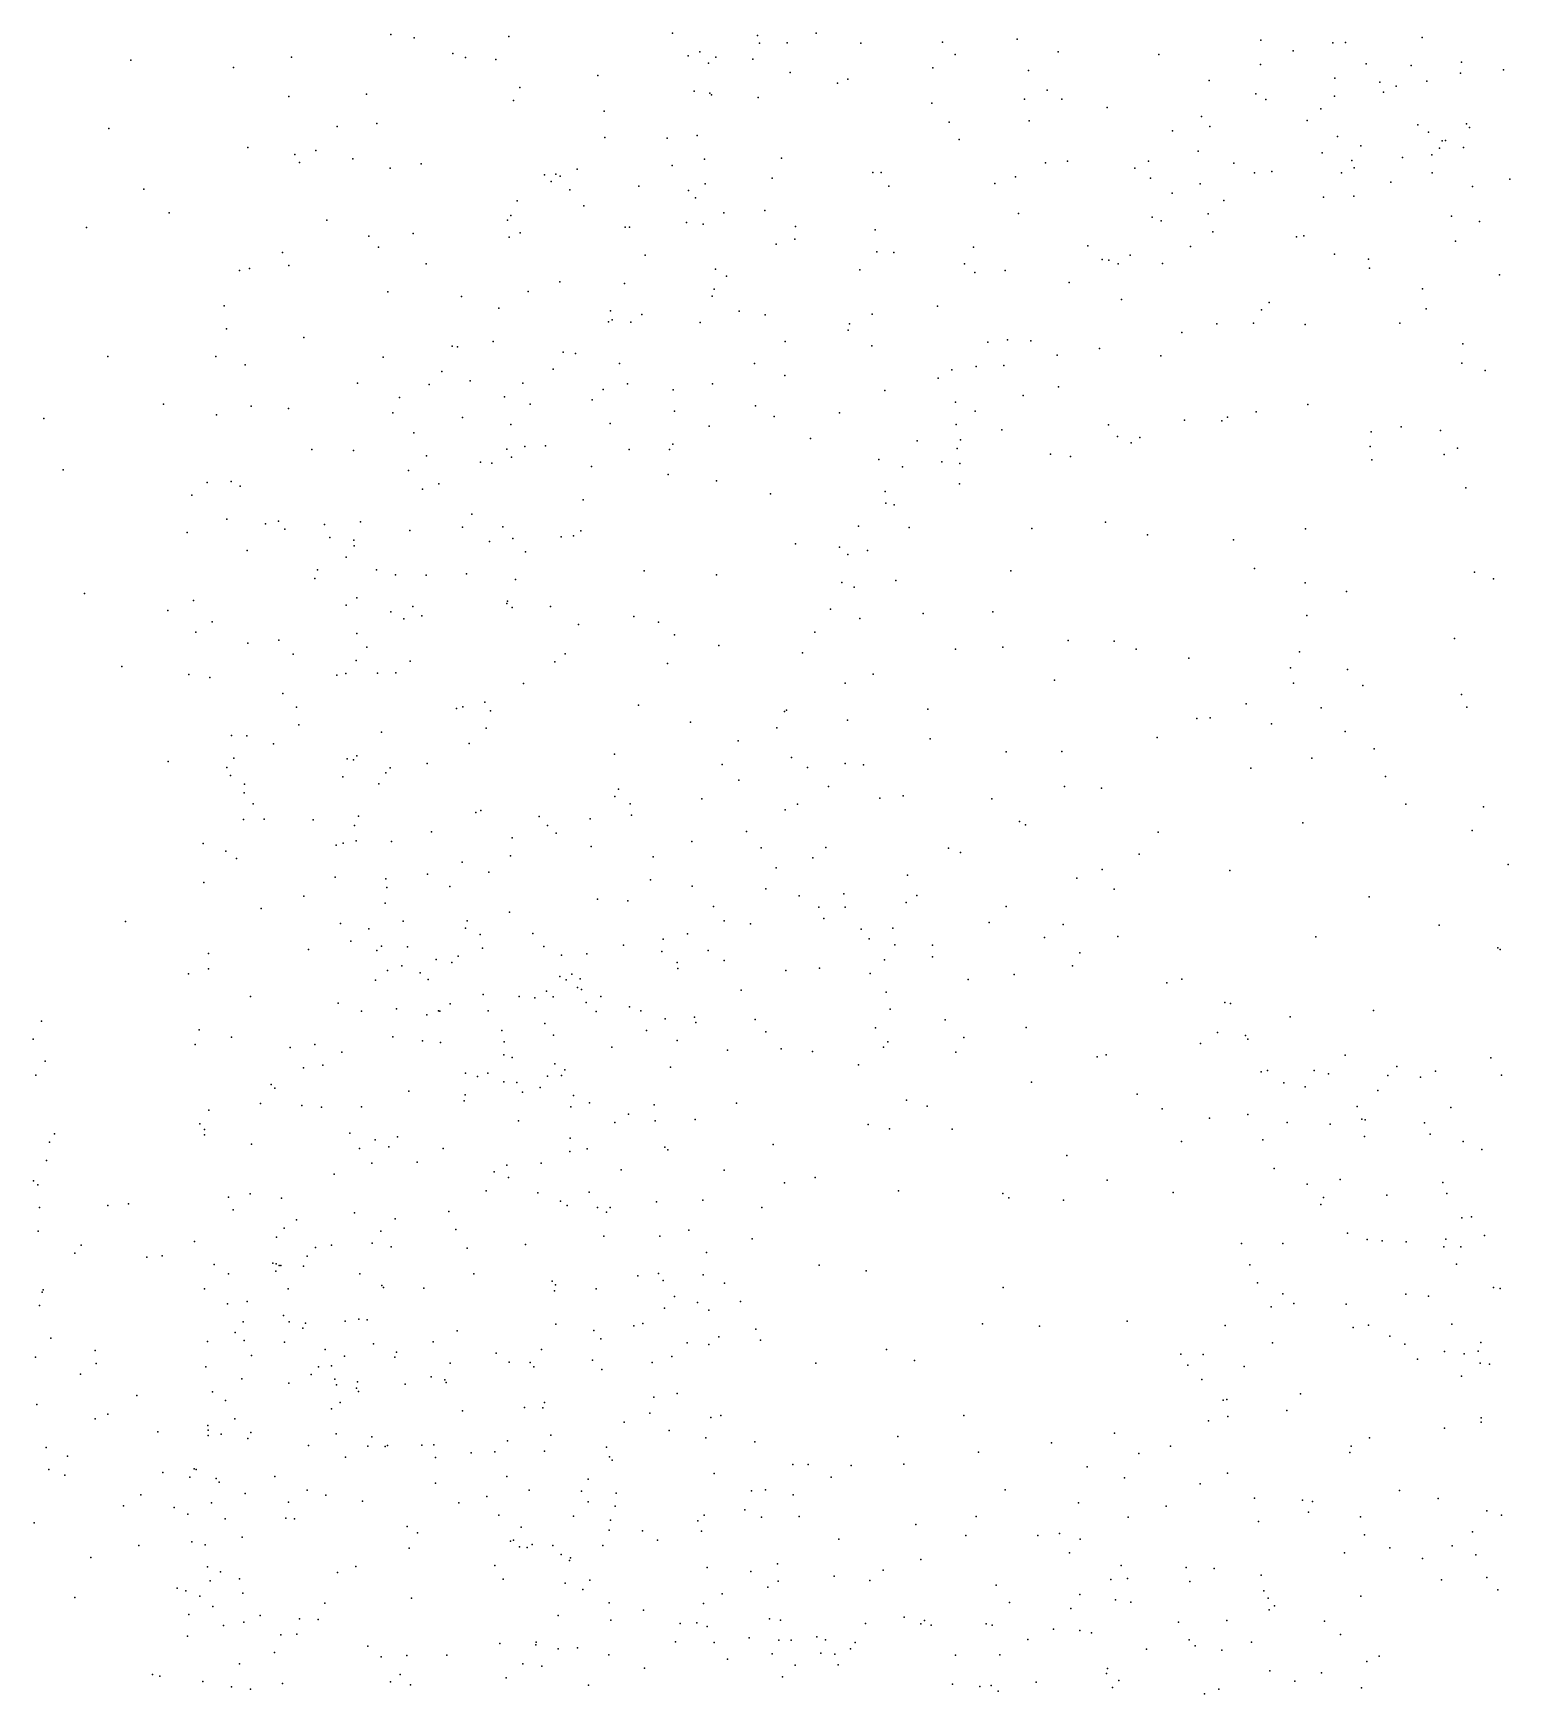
# Model space of a CAD drawing. Header units: metres. Extents: x -23.9 to 23.9, y -28.5 to 28.5.
# Drawn here: x -11.959 to -10.47, y 10.081 to 11.755 of the extents above; entities that cross this region are included whole.
import ezdxf

# ---------------------------------------------------------------- set-up
doc = ezdxf.new("R2010")
doc.units = ezdxf.units.M

msp = doc.modelspace()

# ---------------------------------------------------------------- linework, layer by layer
for p in [(-11.5986, 11.7542, 18.8298), (-11.575, 11.7509, 18.9723), (-11.4796, 11.752, 4.9136), (-11.3144, 11.7553, 6.2334), (-11.2286, 11.753, 19.3288), (-11.2266, 11.7453, 19.9141), (-11.1987, 11.7458, 20.7992), (-11.1694, 11.7554, 20.0272), (-11.1244, 11.7452, 15.7706), (-11.0421, 11.7465, 20.6779), (-10.9669, 11.7493, 21.2021), (-10.721, 11.7485, 21.0383), (-10.6485, 11.7457, 19.0814), (-10.6358, 11.7461, 18.9461), (-10.5583, 11.751, 19.1195), (-11.8608, 11.7282, -5.7327), (-11.6987, 11.7314, -9.4261), (-11.5358, 11.735, 18.5243), (-11.523, 11.731, -13.9923), (-11.4925, 11.729, 19.1396), (-11.2985, 11.7326, 19.2813), (-11.2867, 11.7365, 18.3245), (-11.278, 11.7251, 19.7259), (-11.2706, 11.7311, 20.9632), (-11.2334, 11.7292, 21.0889), (-11.0292, 11.7339, -14.6543), (-10.9254, 11.7365, 20.6341), (-10.8239, 11.734, 20.6615), (-10.7213, 11.7239, 20.7255), (-10.6884, 11.7375, 20.8301), (-10.615, 11.7245, 18.6495), (-10.5186, 11.7261, 20.6699), (-11.7572, 11.7209, 14.3657), (-11.3898, 11.7129, 9.9201), (-11.1957, 11.7157, 18.2855), (-11.1376, 11.7089, 20.6263), (-11.0518, 11.7206, 21.2471), (-10.9553, 11.7178, 18.2993), (-10.7731, 11.7076, 18.3967), (-10.6463, 11.7102, 18.5535), (-10.5696, 11.723, 1.0743), (-10.5537, 11.7069, 20.5792), (-10.5196, 11.7152, 20.79), (-10.4764, 11.7183, 20.3303), (-11.7013, 11.6917, -5.334), (-11.623, 11.6938, 18.6246), (-11.4683, 11.7006, 18.4057), (-11.2924, 11.6971, 20.7711), (-11.2769, 11.6949, 19.5964), (-11.2752, 11.6934, 19.8492), (-11.2281, 11.6905, 19.3881), (-11.148, 11.705, 20.1001), (-10.9367, 11.6978, 20.2778), (-10.7261, 11.6943, 20.3652), (-10.6467, 11.692, -11.2543), (-10.6012, 11.706, 20.8966), (-10.5972, 11.6958, 21.0231), (-10.5845, 11.7021, 20.3571), (-11.4746, 11.6876, 14.6671), (-11.3833, 11.6769, 19.2849), (-11.0527, 11.6848, 20.5646), (-10.9593, 11.6889, 2.1452), (-10.9219, 11.689, 21.3034), (-10.8759, 11.6804, 20.5568), (-10.716, 11.6885, 1.6215), (-10.6605, 11.679, 21.1875), (-11.8828, 11.6592, -0.732), (-11.6526, 11.6614, 18.959), (-11.6125, 11.6645, 6.9199), (-11.0353, 11.6657, 20.2282), (-10.9548, 11.6669, 20.5211), (-10.8102, 11.6571, 10.4148), (-10.781, 11.6713, 21.289), (-10.7726, 11.6612, 20.5644), (-10.6743, 11.6675, 18.4553), (-10.5628, 11.6631, 18.9665), (-10.5138, 11.6639, 12.4922), (-10.5106, 11.6602, 20.9375), (-11.7427, 11.6403, 10.6837), (-11.3827, 11.6502, 20.9954), (-11.3199, 11.6496, 20.7022), (-11.2896, 11.6524, 21.2059), (-11.0254, 11.6481, 18.2389), (-10.6436, 11.6512, 20.5758), (-10.6203, 11.6417, 20.4873), (-10.5519, 11.6555, 18.8557), (-10.5381, 11.6467, 22.0489), (-10.5349, 11.6473, 21.9479), (-10.5167, 11.64, 21.8643), (-11.6951, 11.6331, 18.7858), (-11.6904, 11.6251, 18.8855), (-11.674, 11.6372, 18.6604), (-11.6367, 11.6288, 18.5475), (-11.568, 11.6238, 19.172), (-11.2821, 11.6285, 18.2417), (-11.2044, 11.6293, 20.0668), (-10.9382, 11.6246, 20.4017), (-10.916, 11.6265, 21.3906), (-10.8345, 11.6263, 20.4881), (-10.7841, 11.6364, 5.9884), (-10.7484, 11.6244, 18.3397), (-10.6591, 11.6349, 22.0266), (-10.6294, 11.6269, 21.8624), (-10.5783, 11.63, 21.169), (-10.5487, 11.6329, 18.6583), (-10.541, 11.6395, 18.7427), (-11.5991, 11.6194, 11.3991), (-11.4434, 11.6127, 18.3064), (-11.4322, 11.6134, 2.2805), (-11.4276, 11.6113, 20.8377), (-11.4106, 11.6184, 21.0792), (-11.3146, 11.6221, 19.6976), (-11.214, 11.6092, 21.332), (-11.1124, 11.6149, 18.2032), (-11.1041, 11.6148, 21.3876), (-10.9685, 11.6106, 9.9486), (-10.8483, 11.6192, 2.5276), (-10.8324, 11.6093, 21.3955), (-10.7276, 11.6146, 20.4726), (-10.7101, 11.6159, 21.9583), (-10.6398, 11.6145, 21.2784), (-10.627, 11.6196, 5.6213), (-10.5483, 11.6146, 22.2053), (-10.47, 11.6082, 19.0301), (-11.8475, 11.598, -11.008), (-11.4368, 11.6059, -9.2137), (-11.418, 11.5976, 20.7465), (-11.3483, 11.6013, 19.3542), (-11.2981, 11.5968, 19.5345), (-11.2813, 11.6036, 19.9331), (-11.0961, 11.6011, 20.4603), (-10.9894, 11.6039, 20.2862), (-10.8105, 11.5941, 18.2727), (-10.7823, 11.6034, 5.1472), (-10.6579, 11.5899, 21.757), (-10.6272, 11.5909, 22.2459), (-10.5899, 11.6053, 18.5062), (-10.5076, 11.6007, 21.736), (-11.8221, 11.5742, 15.0063), (-11.4712, 11.5864, 19.293), (-11.4039, 11.5812, 21.1776), (-11.2911, 11.5894, 0.9318), (-11.2627, 11.5743, 19.4136), (-11.2214, 11.5767, 20.4909), (-10.9654, 11.5735, 9.2273), (-10.7741, 11.5731, 21.8262), (-10.7584, 11.5866, 22.1394), (-11.9053, 11.5593, -13.3317), (-11.6631, 11.5668, 19.0935), (-11.4807, 11.5667, 0.4017), (-11.4773, 11.5717, 20.9565), (-11.3622, 11.5598, 18.2292), (-11.3577, 11.5598, 20.5899), (-11.3004, 11.5645, -10.7195), (-11.2834, 11.5628, 21.3444), (-11.1905, 11.5606, 20.1302), (-11.11, 11.5572, 20.2243), (-10.8305, 11.57, 21.9717), (-10.8215, 11.5661, 11.3175), (-10.5288, 11.5709, 18.5945), (-10.5006, 11.5656, 18.945), (-11.6205, 11.5507, 18.4345), (-11.6108, 11.5395, 7.2702), (-11.576, 11.5535, 12.1019), (-11.4791, 11.5498, 20.8097), (-11.4681, 11.5542, 21.092), (-11.2099, 11.5428, 18.1771), (-11.1911, 11.5477, 21.4132), (-11.011, 11.5395, -10.9987), (-10.8956, 11.541, 18.2083), (-10.7919, 11.5403, 22.232), (-10.7695, 11.5552, 21.4252), (-10.685, 11.5499, 22.3097), (-10.6777, 11.551, 18.3432), (-10.5247, 11.5458, 21.2485), (-11.7076, 11.5344, 19.017), (-11.5627, 11.5228, 15.5094), (-11.342, 11.5315, 19.8778), (-11.1083, 11.535, 18.1633), (-11.0911, 11.5343, 20.3918), (-11.0198, 11.5227, 20.3352), (-10.8811, 11.5271, 22.0763), (-10.8742, 11.5266, 21.4715), (-10.8648, 11.5227, 22.1619), (-10.8527, 11.5314, 21.8329), (-10.8202, 11.5233, -7.2334), (-10.6468, 11.5326, 21.3838), (-10.6125, 11.5274, 21.6263), (-11.7512, 11.516, 18.7505), (-11.7409, 11.5181, 18.9292), (-11.7013, 11.5211, 18.5549), (-11.2711, 11.5175, 20.0588), (-11.2599, 11.5105, -7.5007), (-11.1254, 11.5168, 4.9844), (-11.0095, 11.5142, 9.5661), (-10.9789, 11.5161, 18.1719), (-10.6114, 11.5184, 22.3809), (-10.4804, 11.5118, 18.6872), (-11.6016, 11.4947, 11.7207), (-11.5271, 11.4897, 21.0128), (-11.46, 11.4949, 21.2086), (-11.4279, 11.5046, 20.6089), (-11.3629, 11.5029, 19.7722), (-11.2745, 11.4902, 20.4473), (-11.2724, 11.4971, 21.4122), (-10.9144, 11.5041, 21.9192), (-10.558, 11.4977, 18.4683), (-11.7664, 11.4803, -7.4742), (-11.4895, 11.478, 18.2689), (-11.377, 11.4754, 10.5494), (-11.2471, 11.4751, 20.1324), (-11.047, 11.4801, 21.504), (-10.8617, 11.4867, 22.2547), (-10.7203, 11.4764, 22.3939), (-10.7128, 11.4838, 21.6064), (-10.5543, 11.4775, 21.5427), (-11.7641, 11.4572, 18.6832), (-11.3791, 11.4644, 19.9453), (-11.3754, 11.4664, 19.4042), (-11.3564, 11.464, 20.027), (-11.3452, 11.4717, 21.3737), (-11.2864, 11.4636, 9.1964), (-11.2208, 11.4713, 12.283), (-11.1371, 11.456, 0.4978), (-11.1359, 11.4622, 21.4974), (-11.1131, 11.4719, 20.2801), (-10.7656, 11.4622, -1.0762), (-10.7283, 11.463, 18.268), (-10.6762, 11.4617, 21.5267), (-10.5808, 11.463, 21.3874), (-11.6863, 11.4485, 19.134), (-11.5366, 11.4396, 19.3145), (-11.5312, 11.4392, 5.0902), (-11.4952, 11.4445, 20.6499), (-11.2007, 11.4446, 20.2109), (-11.1132, 11.4401, 18.1295), (-10.9965, 11.4438, 22.0207), (-10.9765, 11.4461, 21.853), (-10.953, 11.445, 21.5589), (-10.8006, 11.4535, 22.3767), (-10.5174, 11.4422, 21.4537), (-11.8839, 11.4295, 2.0167), (-11.775, 11.4293, 18.908), (-11.6062, 11.4288, 18.3419), (-11.4245, 11.4337, 21.3298), (-11.4122, 11.4324, 18.1975), (-11.3679, 11.4223, 19.6052), (-11.2317, 11.4222, 20.3768), (-10.9265, 11.4306, 18.1558), (-10.8838, 11.4374, -7.5781), (-10.8218, 11.4299, 21.561), (-10.5182, 11.4225, 18.4812), (-11.7452, 11.4209, 18.5705), (-11.5471, 11.4141, 18.2838), (-11.4347, 11.4165, 19.8073), (-11.2012, 11.4101, -1.2178), (-11.0466, 11.4076, 1.1091), (-11.0327, 11.416, 21.575), (-11.0082, 11.4191, 22.1096), (-10.9803, 11.4204, 8.7606), (-10.4948, 11.4152, 21.3509), (-11.6319, 11.4026, 19.2331), (-11.5598, 11.4011, 20.7446), (-11.5183, 11.4047, 21.2163), (-11.4652, 11.4025, 20.5639), (-11.3842, 11.3962, 20.0975), (-11.3598, 11.4019, 8.8157), (-11.3136, 11.3957, 9.7456), (-11.2742, 11.4017, 20.1867), (-11.1004, 11.3949, -7.8473), (-10.9608, 11.3899, 21.7011), (-10.9252, 11.3988, 22.3233), (-11.8277, 11.3811, 14.6341), (-11.7392, 11.3791, 19.0632), (-11.7015, 11.377, 18.4615), (-11.5963, 11.3725, 20.8847), (-11.5896, 11.3881, 20.9875), (-11.4839, 11.3886, 19.8803), (-11.4579, 11.3811, 20.0318), (-11.3953, 11.3856, 19.5278), (-11.3125, 11.3741, 18.1506), (-11.2307, 11.3797, 20.2633), (-11.146, 11.3725, 21.5437), (-11.0291, 11.3833, -11.4049), (-11.0092, 11.3742, 21.7848), (-10.7259, 11.3737, 3.6853), (-10.6735, 11.3809, 22.5157), (-11.9485, 11.3668, -9.5868), (-11.7744, 11.3704, 5.8019), (-11.5262, 11.3678, 20.6291), (-11.4775, 11.3608, 19.3733), (-11.3773, 11.3617, 21.418), (-11.2774, 11.359, 21.4913), (-11.212, 11.3688, 18.1274), (-11.0284, 11.3607, 22.1868), (-10.9821, 11.3554, 12.5507), (-10.8748, 11.3604, -15.0234), (-10.798, 11.3652, 11.0295), (-10.7605, 11.3643, 18.2191), (-10.7548, 11.3681, 22.4899), (-10.5796, 11.3585, 18.378), (-11.5753, 11.3524, 21.127), (-11.4633, 11.3385, 19.5014), (-11.4423, 11.3394, 20.1592), (-11.3142, 11.3408, 20.2617), (-11.1752, 11.3465, 5.9876), (-11.0676, 11.3443, 21.9298), (-11.0241, 11.3454, 18.1234), (-10.8656, 11.3487, -13.2181), (-10.8519, 11.3422, 22.4533), (-10.8431, 11.3476, 18.1724), (-10.6108, 11.3386, 1.5746), (-10.6097, 11.3532, 0.5764), (-10.54, 11.3547, 2.8632), (-11.678, 11.3354, 19.1813), (-11.636, 11.3344, 18.3589), (-11.5626, 11.329, 19.9122), (-11.508, 11.3228, 20.0879), (-11.4967, 11.3219, 20.5593), (-11.4813, 11.3359, 7.9189), (-11.4767, 11.3279, 19.6038), (-11.3582, 11.3355, 20.4014), (-11.3173, 11.3356, -0.6518), (-11.1064, 11.3254, 18.1119), (-11.0429, 11.3232, 2.2287), (-11.0272, 11.3365, 15.9793), (-10.9332, 11.3308, 22.3833), (-10.9129, 11.3285, 14.6156), (-10.6092, 11.325, 22.5689), (-10.5361, 11.3305, -13.3931), (-10.5226, 11.337, 18.4552), (-11.929, 11.315, 0.3173), (-11.5805, 11.3142, 19.8265), (-11.3961, 11.3184, 20.2299), (-11.3188, 11.3104, -11.6186), (-11.0823, 11.3179, 21.6036), (-11.0245, 11.3214, 22.2621), (-11.7992, 11.2894, 18.7404), (-11.7837, 11.3024, 18.6378), (-11.7593, 11.3032, -13.0278), (-11.7505, 11.2986, -15.2162), (-11.5664, 11.2955, 20.6552), (-11.5502, 11.301, 21.2395), (-11.27, 11.3038, 18.1277), (-11.2156, 11.2907, 21.5501), (-11.0998, 11.2932, 22.0879), (-11.0251, 11.3008, 21.6893), (-10.5143, 11.2968, -6.985), (-11.4046, 11.2848, 1.0636), (-11.0994, 11.2813, -9.2234), (-11.091, 11.2798, 22.1721), (-11.7639, 11.2652, 19.0313), (-11.7248, 11.2605, 7.6641), (-11.7118, 11.2634, 19.1472), (-11.7053, 11.2551, 15.7812), (-11.6655, 11.2599, 18.3877), (-11.6292, 11.2627, 21.0218), (-11.5263, 11.2571, 19.3564), (-11.5166, 11.2702, 20.1841), (-11.4855, 11.2576, 18.2201), (-11.1269, 11.2582, 8.0177), (-11.0758, 11.257, 21.7515), (-10.9521, 11.2558, 18.1254), (-10.8777, 11.2623, 22.4921), (-10.6761, 11.2557, -11.3323), (-11.804, 11.2517, 18.8282), (-11.6599, 11.2467, -11.9245), (-11.6356, 11.2441, 20.8783), (-11.6353, 11.2384, 19.2517), (-11.5792, 11.2539, 18.289), (-11.499, 11.2426, -7.7645), (-11.4754, 11.2457, 14.8373), (-11.4266, 11.2475, 20.3683), (-11.4141, 11.2485, 7.2229), (-11.4067, 11.2536, 18.1725), (-11.1903, 11.2404, 7.5549), (-10.8352, 11.2494, 18.1671), (-10.7485, 11.2444, 22.5746), (-11.7433, 11.2336, -0.295), (-11.6435, 11.227, 19.7393), (-11.4627, 11.2323, 20.2778), (-11.146, 11.2372, 21.603), (-11.1377, 11.2297, 21.9626), (-11.1179, 11.2338, 5.3426), (-11.675, 11.2054, 19.8521), (-11.6724, 11.2141, -11.4549), (-11.6129, 11.2143, 20.1023), (-11.5938, 11.209, 9.3462), (-11.5627, 11.2087, 20.6086), (-11.522, 11.2103, 19.4811), (-11.343, 11.2131, 21.4914), (-11.27, 11.209, 21.5424), (-10.9732, 11.2132, 22.4355), (-10.7276, 11.2155, 5.1336), (-10.5055, 11.2118, 5.6062), (-10.4864, 11.205, 10.989), (-11.9075, 11.1904, 0.0013), (-11.4728, 11.2043, 21.3839), (-11.1437, 11.2015, 22.0655), (-11.1311, 11.1967, 21.8331), (-11.0893, 11.2034, 21.6741), (-10.6763, 11.2012, 4.0021), (-10.6348, 11.1923, 18.3094), (-11.8235, 11.1731, 1.6631), (-11.7974, 11.1832, 8.0574), (-11.6435, 11.1787, 19.6404), (-11.6327, 11.1861, 20.7945), (-11.5984, 11.1719, 19.54), (-11.5762, 11.1772, 20.2168), (-11.4815, 11.1802, 20.3457), (-11.4809, 11.1825, -1.2332), (-11.4762, 11.1761, 20.4685), (-11.4375, 11.1771, 18.1982), (-11.1552, 11.1744, -1.5358), (-10.9915, 11.1718, 18.1286), (-11.7786, 11.1616, 18.6449), (-11.5855, 11.1649, 21.2196), (-11.5672, 11.1679, 18.2902), (-11.4091, 11.1591, 1.9964), (-11.3533, 11.167, 18.1639), (-11.3284, 11.1615, 8.3105), (-11.1254, 11.165, 22.2087), (-11.0617, 11.1702, 22.338), (-10.6748, 11.1682, -7.8416), (-11.7951, 11.1512, 18.8076), (-11.7428, 11.1401, 18.5509), (-11.7114, 11.1434, 19.8056), (-11.6329, 11.1499, 19.2365), (-11.3123, 11.1487, -15.1502), (-11.2676, 11.1379, 18.1369), (-11.171, 11.1514, 1.2983), (-10.9153, 11.1428, 18.1514), (-10.869, 11.1421, 22.5495), (-10.5258, 11.145, -3.483), (-11.6968, 11.129, 20.046), (-11.6335, 11.1227, 18.3707), (-11.6228, 11.1363, 21.1233), (-11.579, 11.1222, 19.3312), (-11.4331, 11.1214, 21.4371), (-11.4226, 11.1294, -9.1577), (-11.1833, 11.1306, 21.6193), (-11.0291, 11.1343, 1.8142), (-10.9813, 11.1362, 8.4641), (-10.8469, 11.1342, 11.2998), (-10.7936, 11.1251, 18.2018), (-10.6821, 11.1314, 22.6425), (-11.8696, 11.1166, 6.0508), (-11.802, 11.1086, 5.1391), (-11.7811, 11.1056, 18.7303), (-11.6529, 11.1078, 20.9056), (-11.6437, 11.1096, 21.0418), (-11.6119, 11.1099, 20.7018), (-11.5934, 11.1102, 19.4725), (-11.3195, 11.1198, 11.8088), (-11.1121, 11.1089, 18.1228), (-10.6911, 11.1155, 1.2461), (-10.6337, 11.1138, 4.7348), (-11.7074, 11.0895, 18.4919), (-11.4647, 11.0995, 18.2321), (-11.1404, 11.1, 21.7711), (-10.929, 11.1029, -9.874), (-10.6881, 11.1, 18.2826), (-10.6182, 11.0976, -12.9809), (-10.5187, 11.0885, 18.4833), (-11.6937, 11.0756, 19.1201), (-11.5322, 11.0742, 18.2896), (-11.526, 11.0759, 21.3193), (-11.5038, 11.0807, 20.511), (-11.4981, 11.0721, 1.3891), (-11.3488, 11.0777, 21.4968), (-11.2013, 11.0712, 21.9913), (-11.1995, 11.0725, 18.1455), (-11.0568, 11.0736, 22.4522), (-10.7358, 11.0791, -15.32), (-10.6603, 11.0749, -1.5513), (-10.5134, 11.0756, 22.679), (-11.6911, 11.0577, 20.143), (-11.5022, 11.0546, 10.6593), (-11.2964, 11.0604, 18.1688), (-11.2092, 11.0548, 22.2606), (-11.1379, 11.0624, 22.3673), (-10.7856, 11.0642, 22.6181), (-10.772, 11.065, 2.7132), (-10.7104, 11.0587, -13.5914), (-11.759, 11.0471, 19.8852), (-11.7437, 11.0467, 18.6287), (-11.7168, 11.0388, 19.0379), (-11.608, 11.0504, 21.1526), (-11.5193, 11.0391, 6.4646), (-11.2481, 11.0416, 21.5624), (-11.0546, 11.0436, 18.1523), (-10.8256, 11.0451, 18.214), (-10.6361, 11.0511, 22.6678), (-11.823, 11.0209, 16.4518), (-11.7569, 11.0243, 19.7591), (-11.6426, 11.0237, 20.2435), (-11.6362, 11.0226, 8.376), (-11.6326, 11.0267, 21.0562), (-11.3729, 11.0283, -7.2924), (-11.1945, 11.0249, 22.4204), (-10.978, 11.0305, 22.5495), (-10.9216, 11.0309, 18.1819), (-10.6696, 11.0242, 10.6582), (-10.6067, 11.0336, -7.3893), (-11.7638, 11.0149, 8.9815), (-11.76, 11.0067, 19.9985), (-11.6469, 11.0054, 18.4547), (-11.6035, 11.0095, 19.2074), (-11.599, 11.0145, 20.6966), (-11.5618, 11.0187, 20.3479), (-11.2643, 11.0178, 22.1886), (-11.1783, 11.0148, 12.3177), (-11.1403, 11.0188, 21.6715), (-11.1217, 11.0175, 22.4877), (-10.7311, 11.0141, 18.2885), (-10.5953, 11.0059, 8.6518), (-11.7462, 10.9892, 18.7819), (-11.746, 10.9979, 15.3799), (-11.6105, 10.9983, 19.3656), (-11.3688, 10.9929, 22.3115), (-11.2474, 11.0019, 22.4909), (-11.1572, 10.9957, 21.7838), (-10.919, 10.9956, -12.2247), (-10.8819, 10.994, 22.6096), (-11.7373, 10.9781, -7.9078), (-11.5076, 10.9715, 20.4232), (-11.3727, 10.9855, 21.4667), (-11.357, 10.9782, 22.1438), (-11.2848, 10.9832, 22.0857), (-11.2007, 10.9722, 21.8912), (-11.1883, 10.9777, -6.9542), (-11.1052, 10.984, 0.4812), (-11.0818, 10.9864, 22.5687), (-10.9925, 10.9831, -11.8102), (-10.5749, 10.9778, 18.4216), (-10.4966, 10.9751, 18.4598), (-11.7471, 10.9623, -12.1003), (-11.7263, 10.9628, 20.15), (-11.6769, 10.962, 19.5013), (-11.6351, 10.9562, 20.9551), (-11.6309, 10.9656, 20.8525), (-11.5126, 10.9696, 18.3215), (-11.4489, 10.9655, 21.4009), (-11.4406, 10.9564, 22.3543), (-11.3975, 10.9629, 18.2466), (-11.3556, 10.9669, 6.8474), (-10.9643, 10.9602, 2.1034), (-10.9583, 10.9569, 22.6078), (-10.6786, 10.9591, 18.3525), (-11.7878, 10.9382, 19.8106), (-11.6466, 10.9384, 5.4724), (-11.6335, 10.941, 19.1178), (-11.5979, 10.9401, 21.1307), (-11.5575, 10.9498, 21.2438), (-11.4762, 10.944, 20.4991), (-11.4317, 10.9486, 22.4518), (-11.2949, 10.9402, 21.9885), (-11.2398, 10.9502, 22.6231), (-10.8247, 10.9496, 18.2565), (-10.508, 10.9513, -9.9122), (-11.7648, 10.9304, 20.0543), (-11.754, 10.923, 19.6419), (-11.6536, 10.9364, 20.2697), (-11.4776, 10.9256, 22.2136), (-11.3965, 10.9351, 22.0713), (-11.3338, 10.9247, 22.614), (-11.225, 10.9337, 18.2065), (-11.1729, 10.9237, 22.675), (-11.1597, 10.9341, 21.6535), (-11.036, 10.9333, 0.9241), (-11.0239, 10.929, 18.2062), (-10.8437, 10.9274, 14.7101), (-11.6546, 10.9041, 19.015), (-11.5615, 10.9073, 20.3796), (-11.5265, 10.9193, 20.5745), (-11.4996, 10.9094, 22.3951), (-11.2097, 10.9135, 21.5887), (-11.0775, 10.9064, 22.7049), (-10.9066, 10.9033, 18.2554), (-10.8812, 10.912, -7.1399), (-10.7524, 10.9108, 22.6365), (-10.4717, 10.9171, 14.9616), (-11.7871, 10.8988, 19.9656), (-11.6036, 10.9027, 20.7989), (-11.6025, 10.8939, -9.4451), (-11.5388, 10.8948, 22.3075), (-11.3366, 10.9016, 18.2639), (-11.2944, 10.8953, 21.4911), (-11.2202, 10.8926, 21.8052), (-11.1415, 10.8875, 18.2265), (-10.8689, 10.8922, 22.6791), (-11.7292, 10.8725, 19.5566), (-11.6863, 10.8852, 18.781), (-11.6042, 10.8779, 20.9855), (-11.3901, 10.882, 21.4171), (-11.3594, 10.8805, 21.9409), (-11.2731, 10.8745, 23.3747), (-11.1866, 10.8854, 23.3809), (-11.1667, 10.8738, 23.5039), (-11.1401, 10.8739, 21.7159), (-11.0786, 10.8785, 23.4814), (-11.068, 10.8856, 23.3255), (-10.978, 10.8746, 23.4152), (-10.6117, 10.8845, 3.808), (-11.8659, 10.8596, -11.7221), (-11.6491, 10.8576, -1.018), (-11.586, 10.8597, 21.0837), (-11.5213, 10.8603, 18.4276), (-11.4787, 10.8688, 20.4479), (-11.2623, 10.8601, -9.8413), (-11.2356, 10.8572, 22.7569), (-11.1617, 10.8624, 21.5424), (-11.0922, 10.8529, 23.5848), (-10.995, 10.8584, 23.1969), (-10.9203, 10.8564, 23.3003), (-10.5412, 10.8558, 22.6771), (-11.6389, 10.8397, 18.9269), (-11.6207, 10.8522, 19.4009), (-11.5233, 10.8527, 22.075), (-11.5084, 10.8465, -6.8221), (-11.4554, 10.8473, 21.9684), (-11.3238, 10.8416, 23.2306), (-11.2992, 10.8471, 23.5234), (-11.1241, 10.8517, 23.143), (-11.1162, 10.8419, 11.6507), (-10.9394, 10.8434, 23.5469), (-10.8653, 10.8445, 23.3701), (-10.6657, 10.844, 22.6592), (-11.7824, 10.8273, 20.038), (-11.6814, 10.8314, 19.4798), (-11.6125, 10.8301, 18.6106), (-11.6078, 10.8346, -15.645), (-11.5817, 10.8339, 22.4668), (-11.5527, 10.8212, 18.4998), (-11.5306, 10.8245, 19.1324), (-11.506, 10.8325, 21.2488), (-11.4441, 10.8342, 22.6639), (-11.4262, 10.8254, 9.8288), (-11.4008, 10.8269, 23.3982), (-11.3639, 10.8356, 22.7204), (-11.3252, 10.8294, 21.4414), (-11.2785, 10.8301, 21.8291), (-11.2622, 10.8201, 23.6342), (-11.1006, 10.8209, 23.0585), (-11.0902, 10.8359, -15.9054), (-11.0523, 10.8356, 18.2673), (-11.0522, 10.8237, -7.6887), (-10.9035, 10.8279, 22.7562), (-10.482, 10.833, 18.3718), (-10.4796, 10.8313, -14.9228), (-11.8025, 10.8067, 19.9186), (-11.7822, 10.8119, 19.6857), (-11.6017, 10.8102, 20.3561), (-11.5875, 10.8147, 20.925), (-11.5687, 10.8076, 20.7925), (-11.537, 10.8181, 22.5844), (-11.428, 10.8042, 23.2529), (-11.4159, 10.8064, 18.3773), (-11.3097, 10.818, 23.1398), (-11.309, 10.812, -0.2513), (-11.2, 10.8102, 23.0556), (-11.1662, 10.8124, 23.6819), (-11.115, 10.807, 22.8252), (-10.9699, 10.8061, 23.6736), (-10.9109, 10.8148, 23.1356), (-11.6139, 10.8005, 18.7061), (-11.5609, 10.8011, 19.0483), (-11.5054, 10.7859, 20.43), (-11.4416, 10.7893, 20.4876), (-11.4216, 10.8006, 23.5256), (-11.4102, 10.7928, 21.8573), (-11.4074, 10.8016, -12.6457), (-11.4063, 10.791, 23.1667), (-11.2453, 10.7904, 0.1661), (-11.099, 10.7881, 21.5433), (-11.0162, 10.8009, 23.0435), (-10.8158, 10.7977, 12.4365), (-10.8009, 10.8013, 23.2163), (-11.7401, 10.7837, 20.1568), (-11.6516, 10.7771, 22.2628), (-11.6279, 10.7691, 22.1185), (-11.5926, 10.7713, 18.8407), (-11.5505, 10.7695, 21.9714), (-11.549, 10.769, 18.6042), (-11.5386, 10.7766, 19.3262), (-11.5003, 10.7694, 23.3608), (-11.4689, 10.7837, 20.5803), (-11.4531, 10.7825, 19.2359), (-11.4346, 10.7836, 21.3078), (-11.4016, 10.7777, 15.0912), (-11.3865, 10.7837, 23.6052), (-11.3579, 10.7736, -12.2332), (-11.3462, 10.7695, 7.1227), (-11.0949, 10.7711, 23.7499), (-10.7575, 10.7778, 7.6726), (-10.7517, 10.7768, 23.4502), (-10.6073, 10.7697, 22.6506), (-11.9508, 10.7589, 19.7188), (-11.5621, 10.7653, 18.9663), (-11.4432, 10.7566, 18.4722), (-11.3913, 10.7689, 22.7786), (-11.3217, 10.7613, 23.0317), (-11.2923, 10.763, 23.7175), (-11.291, 10.7575, 21.7763), (-11.231, 10.7605, 22.8547), (-11.0395, 10.7603, 22.8615), (-10.9578, 10.7527, 22.9878), (-10.6914, 10.7634, -2.8844), (-11.9591, 10.7409, 20.382), (-11.7957, 10.7355, 19.7669), (-11.7916, 10.7503, -7.0437), (-11.7592, 10.7427, 19.6208), (-11.6751, 10.7356, 22.3781), (-11.5964, 10.7433, 19.3796), (-11.5664, 10.7393, 22.646), (-11.5484, 10.7375, 18.7319), (-11.4866, 10.7497, 19.0559), (-11.4842, 10.7383, 23.571), (-11.4345, 10.745, 16.2475), (-11.3406, 10.7497, 18.4096), (-11.3097, 10.7396, 21.3933), (-11.2201, 10.7481, 23.7642), (-11.1096, 10.7521, 18.3341), (-11.0973, 10.7382, -6.6878), (-11.0205, 10.7426, 7.2878), (-10.7818, 10.7364, 23.6599), (-10.7646, 10.7474, 18.3184), (-10.7365, 10.7444, 23.5847), (-10.7343, 10.7409, 22.7233), (-11.6999, 10.7323, 20.2144), (-11.648, 10.7276, 2.5742), (-11.4845, 10.7251, -12.9911), (-11.4762, 10.7223, 10.3445), (-11.3757, 10.7327, 23.712), (-11.259, 10.7299, 22.9523), (-11.2049, 10.731, 18.3789), (-11.1733, 10.7283, 21.6906), (-11.1016, 10.7328, 21.6429), (-11.0287, 10.7277, 23.7982), (-10.8862, 10.7231, 23.7471), (-10.8769, 10.7251, 22.8476), (-10.636, 10.7246, 18.3), (-10.489, 10.722, 23.6228), (-11.9565, 10.7044, 19.8583), (-11.9472, 10.7185, 20.4846), (-11.6866, 10.712, 22.1916), (-11.6671, 10.7147, 22.4819), (-11.5233, 10.7064, 21.8811), (-11.511, 10.7033, 20.8954), (-11.5007, 10.7065, 20.8099), (-11.4404, 10.7034, 21.2089), (-11.4332, 10.7159, 23.0404), (-11.4264, 10.7043, 18.5507), (-11.4231, 10.71, 20.5673), (-11.3163, 10.7127, 22.872), (-11.1267, 10.715, 1.1906), (-10.7206, 10.7078, 23.126), (-10.7143, 10.7091, -3.2737), (-10.6673, 10.7093, 23.5081), (-10.6527, 10.706, 23.2801), (-10.5929, 10.7043, 23.3963), (-10.5839, 10.7133, -7.0231), (-10.5602, 10.7025, 23.7035), (-10.545, 10.7085, 18.3048), (-10.4784, 10.7046, 23.8433), (-11.7192, 10.6951, 19.553), (-11.7154, 10.6914, 22.3123), (-11.5802, 10.6884, 23.2136), (-11.4846, 10.6979, 21.0974), (-11.4715, 10.697, 19.291), (-11.4655, 10.6875, 18.6775), (-11.448, 10.6922, 18.9834), (-10.9522, 10.6975, 23.822), (-10.8459, 10.6854, 22.9605), (-10.6978, 10.6967, -10.0411), (-10.6763, 10.6928, 23.6378), (-10.6031, 10.6891, 22.6755), (-11.7821, 10.6692, 19.9617), (-11.73, 10.6761, 20.1486), (-11.6882, 10.6739, 22.1032), (-11.6685, 10.6723, 19.4849), (-11.6281, 10.6727, 22.6294), (-11.5246, 10.6786, 22.7485), (-11.5236, 10.6846, 23.1054), (-11.4169, 10.6725, 20.653), (-11.4141, 10.6839, 22.8522), (-11.3981, 10.6766, 19.1907), (-11.333, 10.6746, 23.8166), (-11.25, 10.6762, 23.8496), (-11.0783, 10.6794, 21.5332), (-11.0575, 10.6731, -8.4557), (-10.8206, 10.6705, 23.7796), (-10.6239, 10.6729, 23.7637), (-10.5293, 10.6719, 22.6328), (-11.7911, 10.6555, 19.8684), (-11.4696, 10.6585, 20.4365), (-11.3725, 10.6568, 18.6064), (-11.3588, 10.6651, 19.0902), (-11.3318, 10.6583, 21.7236), (-11.2916, 10.6599, 18.5179), (-11.1169, 10.6546, 23.8903), (-10.7727, 10.661, -15.879), (-10.7343, 10.6647, 23.7882), (-10.6944, 10.6568, 22.7639), (-10.651, 10.655, 23.1262), (-10.6191, 10.6602, 23.2091), (-10.616, 10.6594, 23.8495), (-10.5559, 10.6563, 23.9184), (-11.9427, 10.6368, 20.4626), (-11.9376, 10.6454, 2.25), (-11.7864, 10.6443, -0.7927), (-11.7863, 10.6498, 19.7361), (-11.7391, 10.635, 22.2469), (-11.6399, 10.6459, 23.349), (-11.6144, 10.6392, 21.9285), (-11.5918, 10.6422, 22.704), (-11.4175, 10.6409, 18.7506), (-11.0956, 10.6505, -1.6509), (-11.0323, 10.6499, 23.8824), (-10.8011, 10.6377, 22.8897), (-10.7192, 10.6393, 18.279), (-10.6164, 10.6425, 2.0648), (-10.5504, 10.645, 5.1575), (-10.5171, 10.6376, -12.9453), (-11.9456, 10.6184, 19.7344), (-11.6302, 10.6306, 20.2834), (-11.6005, 10.6323, 23.5867), (-11.5457, 10.6306, 20.3725), (-11.4179, 10.6275, 22.9146), (-11.4004, 10.6301, 18.9294), (-11.3222, 10.632, 21.318), (-11.319, 10.6291, -8.2066), (-11.2128, 10.6346, 21.4298), (-10.9168, 10.6236, 23.8788), (-10.4983, 10.6294, 23.3309), (-11.6555, 10.6048, 23.4753), (-11.6176, 10.6156, 23.158), (-11.572, 10.6167, 21.8574), (-11.4944, 10.6069, 21.7917), (-11.4815, 10.6136, 23.77), (-11.4469, 10.6157, 20.816), (-11.3662, 10.6091, 19.0122), (-11.2624, 10.6087, 23.901), (-10.7075, 10.6104, 22.9976), (-11.9587, 10.5979, 19.5779), (-11.9544, 10.5938, 20.5487), (-11.7404, 10.5849, 22.1358), (-11.5023, 10.588, 2.8714), (-11.4798, 10.6013, 22.8613), (-11.4501, 10.5859, -0.5607), (-11.3983, 10.5866, 20.4521), (-11.2016, 10.5958, 18.4712), (-11.1705, 10.6012, 21.5055), (-11.0865, 10.5877, 23.9338), (-10.9811, 10.5852, 23.9201), (-10.8762, 10.5986, 18.3084), (-10.8095, 10.5862, 23.8625), (-10.6743, 10.5945, 23.959), (-10.641, 10.5994, -1.5764), (-10.5375, 10.5961, 22.7004), (-10.5336, 10.5853, 23.2263), (-11.9526, 10.5711, 19.0034), (-11.8837, 10.573, 19.121), (-11.8629, 10.5749, 10.082), (-11.7623, 10.5814, 19.9115), (-11.7575, 10.5688, 22.3992), (-11.7086, 10.5803, 22.5564), (-11.4274, 10.5775, 19.2983), (-11.4206, 10.573, 21.1744), (-11.3901, 10.5712, 21.7112), (-11.3771, 10.571, 18.809), (-11.3306, 10.5769, 18.6281), (-11.2838, 10.5784, 21.6519), (-11.2243, 10.571, 21.5901), (-10.9752, 10.5807, 18.3451), (-10.92, 10.5783, 15.2566), (-10.6605, 10.5742, 11.9918), (-10.6578, 10.5813, 18.2655), (-10.594, 10.5834, 23.1116), (-11.6935, 10.5587, 23.2997), (-11.6352, 10.5656, 22.6906), (-11.5941, 10.5597, 23.7022), (-11.5399, 10.567, 19.3836), (-11.3811, 10.5664, 21.2892), (-10.5182, 10.5607, 16.9037), (-10.5087, 10.5618, -2.2707), (-11.9542, 10.5471, 19.6757), (-11.7964, 10.5368, 19.0195), (-11.7137, 10.541, -8.4234), (-11.706, 10.5501, 23.3904), (-11.6173, 10.5352, 20.2437), (-11.6086, 10.5473, 8.561), (-11.5328, 10.5487, 20.3458), (-11.3837, 10.5421, 20.7897), (-11.3273, 10.5421, 21.3849), (-11.2978, 10.5481, 20.5113), (-11.2342, 10.5396, 21.5034), (-10.7406, 10.5346, 23.9711), (-10.699, 10.5348, 22.8906), (-10.6336, 10.545, 23.0143), (-10.6138, 10.5389, 24.0733), (-10.5988, 10.5376, 16.9978), (-10.5744, 10.5363, 17.083), (-10.5346, 10.5391, 23.1513), (-10.4954, 10.5429, 24.1341), (-11.917, 10.5251, 18.8505), (-11.9109, 10.5331, 19.3931), (-11.8445, 10.521, 19.3266), (-11.8291, 10.5224, 18.9023), (-11.6828, 10.522, 20.1263), (-11.6743, 10.5308, 21.948), (-11.6584, 10.5329, 23.6194), (-11.5982, 10.5314, 22.7641), (-11.5216, 10.5299, 22.9207), (-11.4628, 10.5337, 23.8566), (-11.2801, 10.5256, -15.9701), (-10.5365, 10.5315, 16.7845), (-10.5192, 10.5314, 22.7553), (-11.7765, 10.5136, 22.2), (-11.7621, 10.5042, 19.2912), (-11.7176, 10.5148, 23.4802), (-11.7143, 10.5068, 23.2072), (-11.714, 10.5144, 19.1177), (-11.7112, 10.5125, 20.0474), (-11.7095, 10.5127, 22.6152), (-11.6864, 10.512, 19.6243), (-11.6296, 10.5041, 21.8685), (-11.5148, 10.5042, 21.7631), (-11.3493, 10.502, 18.974), (-11.3284, 10.5044, 23.9477), (-11.2835, 10.503, 2.2287), (-11.1664, 10.5128, 18.4788), (-11.119, 10.5073, 23.9898), (-10.732, 10.5132, -6.4627), (-10.5237, 10.5138, 17.2249), (-11.9501, 10.4858, 19.5575), (-11.9492, 10.4881, 21.919), (-11.7862, 10.4891, 22.3624), (-11.7019, 10.4891, 18.9599), (-11.6074, 10.4923, 22.9877), (-11.6059, 10.4905, 19.4414), (-11.5651, 10.4896, 15.4182), (-11.4356, 10.4966, 20.3918), (-11.4334, 10.487, 21.0316), (-11.4323, 10.4932, 21.1269), (-11.3915, 10.4891, 19.3185), (-11.3238, 10.4973, 19.1531), (-11.262, 10.4949, 21.5705), (-10.9809, 10.4905, 8.456), (-10.7244, 10.4951, 18.2653), (-10.4865, 10.4903, -8.0483), (-10.4796, 10.4895, 15.1382), (-11.9528, 10.4721, 24.1248), (-11.763, 10.474, 18.8433), (-11.7434, 10.4763, 23.4053), (-11.3226, 10.4694, 21.4503), (-11.3123, 10.4812, 18.7433), (-11.2892, 10.4752, 20.6754), (-11.2458, 10.4762, 20.5246), (-10.7105, 10.4708, 24.0749), (-10.6989, 10.4841, 16.9054), (-10.6879, 10.4743, 17.1384), (-10.6351, 10.4736, 17.2157), (-10.5747, 10.4837, 24.1555), (-10.5519, 10.4816, 22.833), (-11.7473, 10.4557, 22.5452), (-11.7067, 10.462, 19.9051), (-11.7009, 10.4556, 23.6133), (-11.6846, 10.4543, 23.0797), (-11.6446, 10.4564, 19.1987), (-11.6307, 10.4585, 19.0919), (-11.6223, 10.4579, 20.1725), (-11.432, 10.4533, 21.2399), (-11.3535, 10.4517, 20.4001), (-11.3442, 10.454, 20.7376), (-11.2777, 10.4674, -13.2501), (-11.0016, 10.4537, 18.3595), (-10.9442, 10.4515, 24.0002), (-10.8558, 10.4564, 18.2958), (-10.7571, 10.4521, 16.9648), (-10.6126, 10.4524, 18.2674), (-10.5283, 10.4533, 23.0902), (-11.9414, 10.4392, -9.9226), (-11.7833, 10.4359, 19.4505), (-11.7556, 10.445, -7.7089), (-11.7463, 10.4369, 23.4978), (-11.7057, 10.4351, 19.3928), (-11.6873, 10.4495, 19.752), (-11.5558, 10.4356, -1.3683), (-11.5317, 10.4465, 23.8529), (-11.3936, 10.4469, 23.9447), (-11.3866, 10.4385, 16.0485), (-11.2997, 10.4344, 19.2833), (-11.2675, 10.4406, 20.4275), (-11.2304, 10.4482, 18.5815), (-11.2257, 10.4373, 24.0028), (-10.7094, 10.4344, 16.7478), (-10.6281, 10.4499, 22.9012), (-10.5909, 10.4413, 17.3135), (-10.4992, 10.4349, 16.5724), (-11.9569, 10.4202, 24.3617), (-11.8965, 10.4268, 24.1735), (-11.7391, 10.4219, 22.0174), (-11.6648, 10.4278, 23.7054), (-11.6453, 10.4211, 19.3238), (-11.616, 10.4335, 19.5596), (-11.5944, 10.4201, 19.0025), (-11.5928, 10.4251, 22.9275), (-11.4923, 10.424, 19.2831), (-11.4464, 10.428, 20.964), (-11.3149, 10.4207, 21.5738), (-11.2778, 10.4329, 18.6617), (-11.0987, 10.428, 24.0176), (-10.8017, 10.4231, -10.5708), (-10.7792, 10.4229, 16.8704), (-10.5757, 10.4332, 16.6131), (-10.5632, 10.418, 23.0214), (-10.5357, 10.4257, 22.9397), (-10.5159, 10.4234, 24.2233), (-10.502, 10.4263, -6.1971), (-11.9115, 10.403, 19.5954), (-11.8956, 10.4138, 23.9986), (-11.785, 10.4105, 22.452), (-11.6789, 10.4027, -15.6724), (-11.6715, 10.4105, 19.8303), (-11.6583, 10.4113, 18.8413), (-11.5387, 10.4141, 19.5002), (-11.4791, 10.415, 7.1968), (-11.4578, 10.4146, 21.1469), (-11.4544, 10.4102, 19.4061), (-11.3951, 10.417, 20.7957), (-11.3855, 10.4075, 21.641), (-11.3348, 10.4148, 18.8902), (-11.17, 10.4141, 20.4787), (-11.0702, 10.4168, 18.4128), (-10.7947, 10.4122, 17.0758), (-10.738, 10.4108, 17.2072), (-10.5186, 10.4008, 9.4137), (-10.5, 10.4142, 17.404), (-10.4904, 10.413, 18.2888), (-11.7782, 10.3853, 1.4576), (-11.7486, 10.3984, 23.1902), (-11.7014, 10.3938, 18.7579), (-11.6549, 10.3978, 19.954), (-11.6532, 10.3922, 9.1307), (-11.633, 10.3887, -11.7632), (-11.6321, 10.3951, 20.0462), (-11.631, 10.3854, 23.7786), (-11.5841, 10.3928, 18.9226), (-11.5577, 10.4002, 19.1434), (-11.5439, 10.3972, 21.7676), (-11.5427, 10.3944, 19.3752), (-10.7804, 10.3977, 7.7971), (-11.9554, 10.3722, 21.8318), (-11.8546, 10.3815, 24.2428), (-11.7652, 10.3763, 18.6882), (-11.6584, 10.3679, 22.9848), (-11.6495, 10.3743, 22.7334), (-11.4637, 10.3695, 21.2327), (-11.445, 10.3689, 20.2801), (-11.4434, 10.3743, 23.9464), (-11.3333, 10.3798, 19.0432), (-11.3098, 10.3834, 19.1688), (-10.7591, 10.3766, 13.088), (-10.7555, 10.3773, 18.2821), (-10.681, 10.3832, 17.3301), (-11.8965, 10.358, 24.4017), (-11.884, 10.3625, 23.8855), (-11.7829, 10.3512, 23.4435), (-11.7558, 10.3578, 22.5538), (-11.5263, 10.3661, 19.0467), (-11.3633, 10.3544, 21.4606), (-11.3373, 10.3637, 20.675), (-11.2758, 10.3593, 20.3671), (-11.2656, 10.3614, 24.0248), (-11.0205, 10.3612, 24.0321), (-10.7739, 10.3559, 24.1264), (-10.7542, 10.3603, 8.6782), (-10.6947, 10.3663, 16.6076), (-10.4989, 10.359, -13.4501), (-10.4989, 10.3547, 24.277), (-11.8335, 10.3448, 19.592), (-11.7828, 10.3464, 22.124), (-11.7827, 10.3412, 23.2792), (-11.7694, 10.3425, 23.5447), (-11.7426, 10.3381, 22.0029), (-11.7395, 10.344, 23.1153), (-11.6537, 10.3428, 19.4703), (-11.6177, 10.3398, 19.825), (-11.4808, 10.3356, -7.8856), (-11.437, 10.3414, 21.687), (-11.3177, 10.3463, 19.3603), (-11.2809, 10.3387, 20.5974), (-11.2313, 10.3347, 1.6913), (-11.087, 10.3401, 2.5283), (-10.9321, 10.3336, 24.0433), (-10.8685, 10.3436, 18.3154), (-10.6116, 10.3389, 16.5119), (-10.5359, 10.3485, 17.462), (-11.946, 10.329, 18.5395), (-11.9244, 10.3202, 16.5001), (-11.6815, 10.3309, 23.7324), (-11.644, 10.3193, 21.8638), (-11.6218, 10.3303, 22.8301), (-11.6041, 10.3301, 19.933), (-11.6018, 10.3309, -9.9787), (-11.5671, 10.3313, 20.0742), (-11.5552, 10.3316, 19.4641), (-11.5533, 10.319, 18.8369), (-11.5174, 10.3235, 9.5893), (-11.4934, 10.3246, 19.1658), (-11.4435, 10.3254, 21.3182), (-11.381, 10.3294, 19.4503), (-11.378, 10.3197, 10.5035), (-11.0057, 10.3243, 18.3884), (-10.844, 10.3229, 16.7557), (-10.812, 10.3305, 17.2507), (-10.6312, 10.324, -1.8291), (-10.6298, 10.3304, 17.4337), (-11.9434, 10.3067, 24.5153), (-11.9273, 10.301, 12.3636), (-11.8283, 10.3039, 23.7923), (-11.7967, 10.3074, 24.2631), (-11.7946, 10.3068, 24.0049), (-11.3754, 10.3161, 21.6254), (-11.2724, 10.3028, 18.7227), (-11.1932, 10.3117, 18.5718), (-11.1775, 10.3118, 12.8663), (-11.1343, 10.3109, 20.4861), (-11.0812, 10.3121, 18.4466), (-10.8961, 10.3095, 17.026), (-10.7547, 10.303, 0.2988), (-11.801, 10.2991, 22.2865), (-11.7747, 10.2977, 22.4844), (-11.7717, 10.2939, 24.0995), (-11.7154, 10.2999, 23.0459), (-11.6828, 10.286, 22.6768), (-11.5533, 10.293, 19.9933), (-11.4814, 10.2997, 19.0065), (-11.4588, 10.2859, 19.0962), (-11.4063, 10.2849, 19.526), (-11.3996, 10.2972, 23.9871), (-11.2346, 10.2852, 20.2966), (-11.2205, 10.2862, 19.4117), (-11.1543, 10.299, 24.0471), (-10.9788, 10.2862, 7.4621), (-10.8584, 10.2985, 12.6393), (-10.7824, 10.2922, 16.6158), (-10.5813, 10.2857, 18.2533), (-11.8679, 10.2703, 24.4739), (-11.8505, 10.2814, 18.5648), (-11.8169, 10.2684, 24.3886), (-11.7794, 10.2731, 23.6074), (-11.7453, 10.2825, -13.4881), (-11.7017, 10.2738, 21.9561), (-11.6639, 10.2808, 19.5426), (-11.6271, 10.275, 23.8263), (-11.5298, 10.2732, 19.7608), (-11.5015, 10.2797, 19.4162), (-11.3996, 10.2743, 20.1956), (-11.3721, 10.2699, -1.1248), (-11.3711, 10.283, 19.122), (-11.1928, 10.2813, 2.88), (-10.9049, 10.2733, 16.8168), (-10.8164, 10.2697, 24.1324), (-10.7275, 10.2778, 1.5991), (-10.679, 10.276, 24.2311), (-10.669, 10.2747, 18.2414), (-10.5423, 10.2777, 16.4372), (-11.9583, 10.2531, 24.5838), (-11.8033, 10.2619, -6.8153), (-11.7654, 10.2569, 22.1018), (-11.7043, 10.2576, 19.6348), (-11.6955, 10.2569, 12.9204), (-11.4895, 10.2606, 21.0141), (-11.4142, 10.2597, 21.6812), (-11.377, 10.2557, 21.4627), (-11.2887, 10.255, 20.2332), (-11.2825, 10.2608, 19.4867), (-11.2415, 10.266, 20.5544), (-11.2248, 10.2586, -11.6641), (-11.1865, 10.2593, 19.3164), (-11.0689, 10.2513, -6.5789), (-11.008, 10.2595, 24.0446), (-10.8549, 10.2589, 16.6742), (-10.7234, 10.2545, 17.428), (-10.673, 10.2637, 16.4883), (-10.6204, 10.2591, 17.4902), (-10.4932, 10.2652, 18.0851), (-10.4784, 10.2608, 17.9399), (-11.799, 10.2339, 23.4176), (-11.7485, 10.2385, 22.5389), (-11.5821, 10.2494, 21.8065), (-11.5716, 10.2428, 19.4882), (-11.4777, 10.2346, 20.9163), (-11.4746, 10.2354, 19.9763), (-11.4669, 10.2485, 19.2894), (-11.3783, 10.2457, 18.9255), (-11.3445, 10.245, 21.5782), (-11.3295, 10.2355, 20.6324), (-11.285, 10.2445, 18.8155), (-11.1466, 10.2365, 20.3999), (-11.0186, 10.2401, 18.4325), (-10.9461, 10.2401, 17.0146), (-10.924, 10.2422, 17.1367), (-10.9034, 10.2365, 10.6563), (-10.6164, 10.2408, 24.2777), (-10.5075, 10.2441, 2.6411), (-11.901, 10.2181, 23.6951), (-11.8526, 10.23, 19.6815), (-11.7856, 10.2307, 22.3848), (-11.58, 10.2276, 18.6977), (-11.4687, 10.2288, 21.2788), (-11.4609, 10.2281, 19.7401), (-11.4559, 10.2312, 12.0737), (-11.4351, 10.2303, 20.7935), (-11.4266, 10.2212, 21.3959), (-11.4171, 10.2176, 19.055), (-11.3846, 10.2301, 20.7102), (-10.914, 10.2229, 24.0712), (-10.6366, 10.2226, 18.0381), (-10.5911, 10.2278, 18.1328), (-10.558, 10.2172, 17.5458), (-10.528, 10.2299, 17.8495), (-10.5044, 10.2207, 24.3252), (-11.7834, 10.2086, 22.2211), (-11.7701, 10.2035, 23.8695), (-11.6522, 10.203, 18.6136), (-11.6339, 10.209, 22.7305), (-11.4937, 10.2101, 21.1661), (-11.4184, 10.2151, 19.1745), (-11.2795, 10.208, 19.5604), (-11.2353, 10.2038, 24.0488), (-11.2084, 10.2116, 20.1965), (-11.1021, 10.2052, 8.2598), (-11.0639, 10.216, 20.293), (-10.8619, 10.21, -2.7004), (-10.7965, 10.208, -15.8389), (-10.768, 10.2069, 18.3061), (-10.7206, 10.2002, 24.233), (-11.814, 10.1872, 18.5173), (-11.8053, 10.1846, 23.6666), (-11.7808, 10.1946, 8.1989), (-11.7509, 10.1967, 23.0998), (-11.4853, 10.1962, 18.7931), (-11.4226, 10.1923, 19.813), (-11.4049, 10.1857, 1.0935), (-11.3979, 10.1951, 20.0206), (-11.2182, 10.188, 20.53), (-11.2079, 10.1941, 18.6746), (-11.1512, 10.1993, 19.5117), (-11.1155, 10.195, 24.0623), (-10.988, 10.1901, 12.2496), (-10.8724, 10.196, 17.3125), (-10.8555, 10.1969, 19.575), (-10.7926, 10.1939, -11.6976), (-10.7179, 10.1843, 16.4675), (-10.5387, 10.1954, 17.7648), (-10.493, 10.1979, 17.6628), (-10.482, 10.1855, 16.3589), (-11.9171, 10.1777, 24.6028), (-11.791, 10.179, 23.5069), (-11.7779, 10.1686, -0.5842), (-11.7476, 10.1821, 24.3563), (-11.665, 10.1719, 23.7872), (-11.5776, 10.177, 15.6946), (-11.3782, 10.1722, 19.8926), (-11.2832, 10.1715, 19.6627), (-11.2643, 10.1815, 18.8959), (-10.9745, 10.1726, 16.8733), (-10.9128, 10.1667, 16.677), (-10.9037, 10.1806, 3.0661), (-10.8676, 10.1754, 8.9436), (-10.8522, 10.173, 16.5935), (-10.7138, 10.1772, 16.1793), (-10.7074, 10.1693, 18.1374), (-10.6203, 10.1792, 17.8067), (-11.8022, 10.1605, 23.3495), (-11.7673, 10.1495, 22.3606), (-11.7466, 10.1529, 22.4845), (-11.7302, 10.1596, 19.6691), (-11.6904, 10.1562, 24.1224), (-11.6717, 10.1554, 21.9542), (-11.4297, 10.1595, 18.8869), (-11.3766, 10.1549, 21.6962), (-11.3435, 10.1648, 19.7977), (-11.3067, 10.1515, 24.0259), (-11.2898, 10.1522, 19.9887), (-11.2166, 10.1563, 20.0608), (-11.2056, 10.1547, 19.1685), (-11.1197, 10.1515, 19.3199), (-11.0806, 10.1578, 20.2068), (-11.064, 10.1511, 19.5062), (-11.0601, 10.1545, 18.52), (-11.0534, 10.1497, 19.6751), (-10.9981, 10.1512, 24.049), (-10.9921, 10.1497, 16.9941), (-10.8042, 10.153, -8.8073), (-10.7552, 10.1546, 19.5391), (-10.7128, 10.1654, 17.4915), (-10.6567, 10.1538, -7.4864), (-11.8034, 10.1388, 19.7076), (-11.7093, 10.1399, 22.5718), (-11.6934, 10.1407, 23.0059), (-11.452, 10.1328, 20.8531), (-11.3112, 10.133, 19.1193), (-11.2793, 10.1483, 19.7445), (-11.237, 10.137, 18.9832), (-11.2073, 10.1346, -1.8411), (-11.1946, 10.1348, 19.7497), (-11.1688, 10.138, -0.563), (-11.1601, 10.135, 19.2422), (-10.9559, 10.1354, 16.751), (-10.93, 10.1458, -2.0384), (-10.9036, 10.1443, 19.5198), (-10.8917, 10.1421, 19.6905), (-10.7932, 10.135, 17.4457), (-10.7305, 10.1326, 17.8561), (-10.6407, 10.1405, 19.5535), (-11.7156, 10.1223, 23.8916), (-11.6216, 10.1286, 22.8865), (-11.6082, 10.1178, 19.6024), (-11.5822, 10.1192, 18.6272), (-11.542, 10.1194, 23.8974), (-11.4886, 10.1313, 21.0146), (-11.4523, 10.13, 21.7476), (-11.4298, 10.1258, 23.9765), (-11.4103, 10.1271, 20.7558), (-11.3785, 10.1199, 19.2437), (-11.2723, 10.1324, 19.8693), (-11.2139, 10.1209, 9.2461), (-11.1649, 10.1215, -7.8708), (-11.1506, 10.1204, 19.8325), (-11.1349, 10.1261, 19.9662), (-11.1303, 10.1323, 20.4768), (-11.0291, 10.1194, 20.2674), (-10.9842, 10.1199, 19.8177), (-10.8365, 10.1255, 24.1546), (-10.7872, 10.1288, 18.3403), (-10.7603, 10.1247, 18.1893), (-10.6016, 10.1184, 24.3079), (-11.8389, 10.1001, 18.4747), (-11.7509, 10.1108, 23.7905), (-11.5889, 10.1001, 22.8034), (-11.4654, 10.1109, 18.7715), (-11.4462, 10.1085, 19.4119), (-11.3427, 10.1066, 21.6202), (-11.259, 10.1155, 20.5691), (-11.1907, 10.1096, 24.0442), (-11.1474, 10.1097, 18.6768), (-10.8767, 10.1009, 17.3635), (-10.8756, 10.1062, 18.4086), (-10.7119, 10.1038, 17.7571), (-10.6599, 10.1018, 13.3742), (-10.6141, 10.113, 16.3764), (-11.8313, 10.0983, 23.6015), (-11.7881, 10.0929, 23.4585), (-11.759, 10.0876, 18.4991), (-11.7401, 10.0851, 22.2056), (-11.7078, 10.0909, 24.3451), (-11.5989, 10.0928, -15.5585), (-11.5787, 10.0897, 21.8641), (-11.4821, 10.0967, 21.1769), (-11.3992, 10.0893, 7.45), (-11.2036, 10.0978, 18.8798), (-11.0319, 10.0903, 0.0456), (-11.0044, 10.088, 16.8718), (-10.9929, 10.0889, -11.3343), (-10.9858, 10.0834, 19.3882), (-10.9475, 10.0923, 0.6588), (-10.8708, 10.0871, 19.7871), (-10.8642, 10.094, 16.5619), (-10.7634, 10.0852, 24.2202), (-10.6868, 10.0934, 24.2724), (-10.6194, 10.0865, 17.592), (-10.7779, 10.0806, 19.4828)]:
    msp.add_point(p)

doc.saveas('drawing.dxf')
